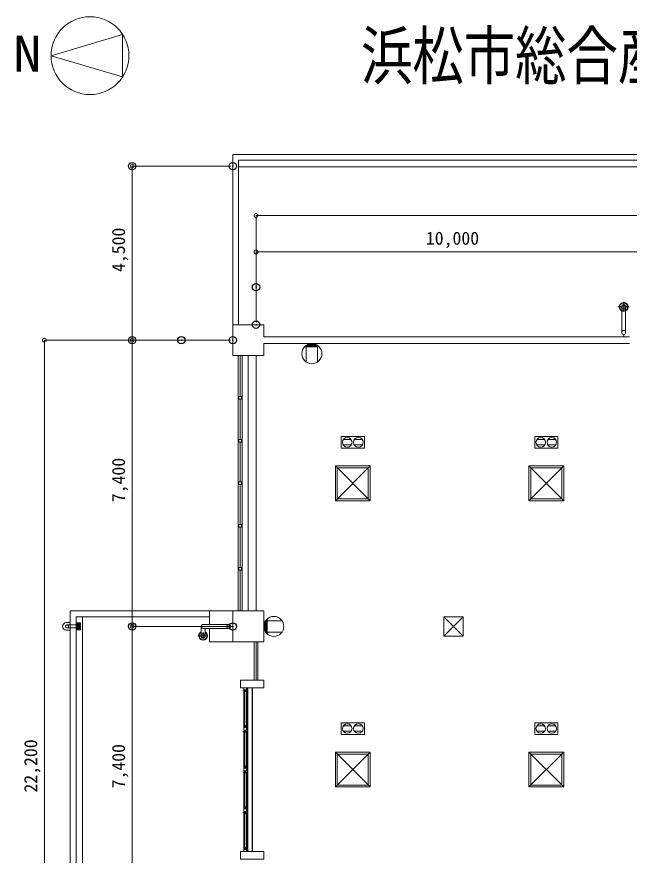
# Model space of a CAD drawing. Units: millimetres, scale not verified. Extents: x -18096 to 46307, y -19066 to 29624.
# Drawn here: x -17600 to -1775, y 7948 to 29624 of the extents above; entities that cross this region are included whole.
import ezdxf
from ezdxf.enums import TextEntityAlignment as Align

# ---------------------------------------------------------------- set-up
doc = ezdxf.new("R2010")
doc.units = ezdxf.units.MM
doc.header["$LTSCALE"] = 380
doc.header["$PDMODE"] = 32
doc.header["$PDSIZE"] = 190
for name, pattern in [('USER1', [1.693333, 0.846667, -0.846667]), ('USER2', [0.846667, 0.423333, -0.423333]), ('USER3', [6.773333, 5.503333, -0.423333, 0.423333, -0.423333])]:
    doc.linetypes.add(name, pattern=pattern)
for name, color, linetype, lineweight in [('0-1_C-7', 4, 'Continuous', 18), ('0-2_6-3', 1, 'Continuous', 18), ('0-3_C-2', 253, 'Continuous', 18), ('1-5_0-F', 8, 'Continuous', 18), ('1-6_0-C', 8, 'Continuous', 18), ('1-7_0-B', 7, 'Continuous', 18), ('1-8_0-A', 8, 'Continuous', 18), ('1-9_0-9', 8, 'Continuous', 18), ('1-A_0-3', 8, 'Continuous', 18), ('1-E_0', 1, 'Continuous', 18), ('2-0_6-8', 253, 'Continuous', 18), ('2-7_0-D', 8, 'USER2', 18), ('2-A_0-4', 8, 'USER3', 18), ('3-0_KUTAI', 1, 'Continuous', 18)]:
    doc.layers.add(name, color=color, linetype=linetype, lineweight=lineweight)
doc.layers.add('0-4_3-4', color=3, linetype='Continuous')
doc.layers.add('1-F_Defpoints', color=5, linetype='Continuous')
doc.styles.add('ＭＳ ゴシック', font='')
doc.styles.get('ＭＳ ゴシック').set_extended_font_data('MS Gothic')

# ---------------------------------------------------------------- blocks, each defined once
blk = doc.blocks.new('_Origin')
at = {"layer": '1-E_0'}
blk.add_line((0, 0), (-380, 0), dxfattribs=at)
blk.add_circle((0, 0), 190, dxfattribs=at)

msp = doc.modelspace()

# ---------------------------------------------------------------- linework, layer by layer
at = {"layer": '0-1_C-7', "color": 253}
msp.add_line((-6068.1, 14113.1), (-6568.1, 13613.1), dxfattribs=at)
msp.add_lwpolyline([(-6068.1, 13613.1), (-6068.1, 14113.1), (-6568.1, 14113.1)], dxfattribs=at)
msp.add_lwpolyline([(-6568.1, 13613.1), (-6068.1, 13613.1), (-6568.1, 14113.1)], close=True, dxfattribs=at)
at = {"layer": '0-2_6-3'}
for p, q in [((-9781.5, 21088.1), (-10162.2, 21088.1)), ((-10154.1, 21100.2), (-9797.7, 21100.2)), ((-10141.9, 21112.4), (-9809.8, 21112.4)), ((-10121.7, 21088.1), (-10121.7, 20699.3)), ((-10117.6, 21132.6), (-9834.1, 21132.6)), ((-10093.3, 21144.8), (-9858.4, 21144.8)), ((-9894.9, 21161), (-10056.9, 21161)), ((-9830.1, 21088.1), (-9830.1, 20699.3)), ((-11205.9, 13944.1), (-11205.9, 13782.1)), ((-11189.7, 13745.7), (-11189.7, 13980.6)), ((-11177.6, 13721.4), (-11177.6, 14004.9)), ((-11157.3, 13697.1), (-11157.3, 14029.2)), ((-11145.2, 13684.9), (-11145.2, 14041.3)), ((-11133, 14057.5), (-11133, 13676.8)), ((-11133, 14008.9), (-10744.2, 14008.9)), ((-11133, 13717.3), (-10744.2, 13717.3))]:
    msp.add_line(p, q, dxfattribs=at)
for centre in [(-9975.9, 20913.9), (-10958.9, 13863.1)]:
    msp.add_circle(centre, 259.2, dxfattribs=at)
at = {"layer": '0-3_C-2'}
for p, q in [((-8468.1, 17113.1), (-9368.1, 18013.1)), ((-3468.1, 17113.1), (-4368.1, 18013.1)), ((-8468.1, 9713.1), (-9368.1, 10613.1)), ((-3468.1, 9713.1), (-4368.1, 10613.1))]:
    msp.add_line(p, q, dxfattribs=at)
for points in [[(-8468.1, 17113.1), (-8468.1, 18013.1), (-9368.1, 18013.1), (-9368.1, 17113.1)], [(-8468.1, 18013.1), (-9368.1, 17113.1), (-8468.1, 17113.1)], [(-3468.1, 17113.1), (-3468.1, 18013.1), (-4368.1, 18013.1), (-4368.1, 17113.1)], [(-3468.1, 18013.1), (-4368.1, 17113.1), (-3468.1, 17113.1)], [(-8468.1, 9713.1), (-8468.1, 10613.1), (-9368.1, 10613.1), (-9368.1, 9713.1)], [(-8468.1, 10613.1), (-9368.1, 9713.1), (-8468.1, 9713.1)], [(-3468.1, 9713.1), (-3468.1, 10613.1), (-4368.1, 10613.1), (-4368.1, 9713.1)], [(-3468.1, 10613.1), (-4368.1, 9713.1), (-3468.1, 9713.1)]]:
    msp.add_lwpolyline(points, dxfattribs=at)
for points in [[(-8518.1, 17163.1), (-8518.1, 17963.1), (-9318.1, 17963.1), (-9318.1, 17163.1)], [(-3518.1, 17163.1), (-3518.1, 17963.1), (-4318.1, 17963.1), (-4318.1, 17163.1)], [(-8518.1, 9763.1), (-8518.1, 10563.1), (-9318.1, 10563.1), (-9318.1, 9763.1)], [(-3518.1, 9763.1), (-3518.1, 10563.1), (-4318.1, 10563.1), (-4318.1, 9763.1)]]:
    msp.add_lwpolyline(points, close=True, dxfattribs=at)
at = {"layer": '1-5_0-F'}
for p, q in [((-11638.1, 8048.1), (-11638.1, 12278.1)), ((-11629.1, 8048.1), (-11629.1, 12278.1)), ((-11522.1, 8048.1), (-11522.1, 12278.1)), ((-11513.1, 8048.1), (-11513.1, 12278.1))]:
    msp.add_line(p, q, dxfattribs=at)
at = {"layer": '1-6_0-C'}
for p, q in [((-11878.1, 14263.1), (-11878.1, 20863.1)), ((-11778.1, 14263.1), (-11778.1, 20863.1)), ((-11468.1, 12478.1), (-11468.1, 13463.1)), ((-11733.1, 12263.1), (-11733.1, 12278.1)), ((-11733.1, 11248.1), (-11733.1, 12203.1)), ((-11663.1, 12263.1), (-11663.1, 12278.1)), ((-11663.1, 11248.1), (-11663.1, 12203.1)), ((-11733.1, 10198.1), (-11733.1, 11153.1)), ((-11663.1, 10198.1), (-11663.1, 11153.1)), ((-11733.1, 9148.1), (-11733.1, 10103.1)), ((-11663.1, 9148.1), (-11663.1, 10103.1)), ((-11733.1, 8098.1), (-11733.1, 9053.1)), ((-11663.1, 8098.1), (-11663.1, 9053.1)), ((-11733.1, 8063.1), (-11733.1, 8048.1)), ((-11663.1, 8063.1), (-11663.1, 8048.1))]:
    msp.add_line(p, q, dxfattribs=at)
at = {"layer": '1-7_0-B', "color": 3}
msp.add_line((-16715.2, 28617.9), (-14866.6, 29167.8), dxfattribs=at)
msp.add_lwpolyline([(-16715.2, 28617.9), (-14866.6, 28068.1), (-14866.6, 29167.8)], dxfattribs=at)
msp.add_circle((-15709.1, 28617.9), 1006.1, dxfattribs=at)
at = {"layer": '1-8_0-A'}
for p, q in [((-1968.1, 21462), (-1968.1, 22125)), ((-1868.1, 21462), (-1868.1, 22121.5)), ((-11618.1, 14263.1), (-11618.1, 20863.1)), ((-12126.9, 13913.1), (-12790, 13913.1)), ((-12836.5, 13623.2), (-12836.5, 13863.1)), ((-12126.9, 13813.1), (-12786.5, 13813.1)), ((-12736.5, 13623.2), (-12736.5, 13813.1))]:
    msp.add_line(p, q, dxfattribs=at)
for centre, start, end in [((-1918.1, 22121.5), 0, 180), ((-12786.5, 13863.1), 90, 270)]:
    msp.add_arc(centre, 50, start, end, dxfattribs=at)
at = {"layer": '1-9_0-9'}
for p, q in [((-12018.1, 26063.1), (-12018.1, 21663.1)), ((-12018.1, 26063.1), (29181.9, 26063.1)), ((-11868.1, 25913.1), (29031.9, 25913.1)), ((-11868.1, 25913.1), (-11868.1, 21663.1)), ((-11868.1, 25748.1), (29031.9, 25748.1)), ((-1918.1, 21413.1), (-1918.1, 21353.1)), ((-11828.1, 19808.1), (-11828.1, 20863.1)), ((-11863.1, 19808.1), (-11793.1, 19808.1)), ((-11863.1, 19738.1), (-11863.1, 19808.1)), ((-11863.1, 19738.1), (-11793.1, 19738.1)), ((-11828.1, 18698.1), (-11828.1, 19738.1)), ((-11793.1, 19738.1), (-11793.1, 19808.1)), ((-11863.1, 18698.1), (-11793.1, 18698.1)), ((-11863.1, 18628.1), (-11863.1, 18698.1)), ((-11793.1, 18628.1), (-11793.1, 18698.1)), ((-11863.1, 18628.1), (-11793.1, 18628.1)), ((-11828.1, 17598.1), (-11828.1, 18628.1)), ((-11863.1, 17598.1), (-11793.1, 17598.1)), ((-11863.1, 17528.1), (-11863.1, 17598.1)), ((-11793.1, 17528.1), (-11793.1, 17598.1)), ((-11863.1, 17528.1), (-11793.1, 17528.1)), ((-11828.1, 16498.1), (-11828.1, 17528.1)), ((-11863.1, 16498.1), (-11793.1, 16498.1)), ((-11863.1, 16428.1), (-11863.1, 16498.1)), ((-11793.1, 16428.1), (-11793.1, 16498.1)), ((-11863.1, 16428.1), (-11793.1, 16428.1)), ((-11828.1, 15388.1), (-11828.1, 16428.1)), ((-11863.1, 15388.1), (-11793.1, 15388.1)), ((-11863.1, 15318.1), (-11863.1, 15388.1)), ((-11863.1, 15318.1), (-11793.1, 15318.1)), ((-11828.1, 14263.1), (-11828.1, 15318.1)), ((-11793.1, 15318.1), (-11793.1, 15388.1)), ((-12618.1, 14263.1), (-16218.1, 14263.1)), ((-16218.1, 14263.1), (-16218.1, -17748.4)), ((-16068.1, 14113.1), (-16068.1, -17748.4)), ((-12618.1, 14113.1), (-16068.1, 14113.1)), ((-15903.1, 14113.1), (-15903.1, -936.9)), ((-16218.1, 13963.1), (-16318.1, 13963.1)), ((-16068.1, 13953.1), (-15953.1, 13953.1)), ((-16068.1, 13936.6), (-15969.6, 13936.6)), ((-15969.6, 13789.6), (-15969.6, 13936.6)), ((-15953.1, 13773.1), (-15953.1, 13953.1)), ((-16218.1, 13763.1), (-16318.1, 13763.1)), ((-16068.1, 13789.6), (-15969.6, 13789.6)), ((-16068.1, 13773.1), (-15953.1, 13773.1)), ((-12078.1, 13863.1), (-12018.1, 13863.1)), ((-11418.1, 12478.1), (-11418.1, 13463.1)), ((-11733.1, 12263.1), (-11733.1, 12228.1)), ((-11724.1, 12263.1), (-11733.1, 12263.1)), ((-11733.1, 12228.1), (-11663.1, 12228.1)), ((-11722, 12223.1), (-11722, 12178.1)), ((-11722, 12204.1), (-11684, 12204.1)), ((-11711, 11277.1), (-11711, 12199.1)), ((-11700, 12204.1), (-11700, 12178.1)), ((-11700, 12178.1), (-11684, 12178.1)), ((-11684, 12204.1), (-11684, 12178.1)), ((-11680.8, 12228.1), (-11680.8, 12203.1)), ((-11663.1, 12263.1), (-11672.1, 12263.1)), ((-11663.1, 12228.1), (-11663.1, 12263.1)), ((-11722, 11253.1), (-11722, 11298.1)), ((-11722, 11272.1), (-11684, 11272.1)), ((-11700, 11272.1), (-11700, 11298.1)), ((-11700, 11298.1), (-11684, 11298.1)), ((-11684, 11272.1), (-11684, 11298.1)), ((-11680.8, 11248.1), (-11680.8, 11273.1)), ((-11663.1, 11248.1), (-11733.1, 11248.1)), ((-11733.1, 11248.1), (-11733.1, 11178.1)), ((-11733.1, 11178.1), (-11663.1, 11178.1)), ((-11722, 11173.1), (-11722, 11128.1)), ((-11722, 11154.1), (-11684, 11154.1)), ((-11711, 10227.1), (-11711, 11149.1)), ((-11700, 11154.1), (-11700, 11128.1)), ((-11700, 11128.1), (-11684, 11128.1)), ((-11684, 11154.1), (-11684, 11128.1)), ((-11680.8, 11178.1), (-11680.8, 11153.1)), ((-11663.1, 11178.1), (-11663.1, 11248.1)), ((-11663.1, 10198.1), (-11733.1, 10198.1)), ((-11733.1, 10198.1), (-11733.1, 10128.1)), ((-11722, 10203.1), (-11722, 10248.1)), ((-11722, 10222.1), (-11684, 10222.1)), ((-11700, 10222.1), (-11700, 10248.1)), ((-11700, 10248.1), (-11684, 10248.1)), ((-11684, 10222.1), (-11684, 10248.1)), ((-11680.8, 10198.1), (-11680.8, 10223.1)), ((-11663.1, 10128.1), (-11663.1, 10198.1)), ((-11733.1, 10128.1), (-11663.1, 10128.1)), ((-11722, 10123.1), (-11722, 10078.1)), ((-11722, 10104.1), (-11684, 10104.1)), ((-11711, 9177.1), (-11711, 10099.1)), ((-11700, 10104.1), (-11700, 10078.1)), ((-11700, 10078.1), (-11684, 10078.1)), ((-11684, 10104.1), (-11684, 10078.1)), ((-11680.8, 10128.1), (-11680.8, 10103.1)), ((-11663.1, 9148.1), (-11733.1, 9148.1)), ((-11733.1, 9148.1), (-11733.1, 9078.1)), ((-11722, 9153.1), (-11722, 9198.1)), ((-11722, 9172.1), (-11684, 9172.1)), ((-11700, 9172.1), (-11700, 9198.1)), ((-11700, 9198.1), (-11684, 9198.1)), ((-11684, 9172.1), (-11684, 9198.1)), ((-11680.8, 9148.1), (-11680.8, 9173.1)), ((-11663.1, 9078.1), (-11663.1, 9148.1)), ((-11733.1, 9078.1), (-11663.1, 9078.1)), ((-11722, 9073.1), (-11722, 9028.1)), ((-11722, 9054.1), (-11684, 9054.1)), ((-11711, 8127.1), (-11711, 9049.1)), ((-11700, 9054.1), (-11700, 9028.1)), ((-11700, 9028.1), (-11684, 9028.1)), ((-11684, 9054.1), (-11684, 9028.1)), ((-11680.8, 9078.1), (-11680.8, 9053.1)), ((-11733.1, 8098.1), (-11663.1, 8098.1)), ((-11733.1, 8063.1), (-11733.1, 8098.1)), ((-11724.1, 8063.1), (-11733.1, 8063.1)), ((-11722, 8103.1), (-11722, 8148.1)), ((-11722, 8122.1), (-11684, 8122.1)), ((-11700, 8122.1), (-11700, 8148.1)), ((-11700, 8148.1), (-11684, 8148.1)), ((-11684, 8122.1), (-11684, 8148.1)), ((-11680.8, 8098.1), (-11680.8, 8123.1)), ((-11663.1, 8063.1), (-11672.1, 8063.1)), ((-11663.1, 8098.1), (-11663.1, 8063.1))]:
    msp.add_line(p, q, dxfattribs=at)
at = {"layer": '1-9_0-9', "linetype": 'USER1'}
for p, q in [((-16296.5, 13903), (-16068.1, 13903)), ((-16296.5, 13823.2), (-16068.1, 13823.2))]:
    msp.add_line(p, q, dxfattribs=at)
at = {"layer": '1-9_0-9'}
for centre in [(-1918.1, 22121.5), (-1918.1, 21463.1), (-12128.1, 13863.1)]:
    msp.add_circle(centre, 50, dxfattribs=at)
at = {"layer": '1-9_0-9', "linetype": 'USER1'}
msp.add_circle((-16303.1, 13863.1), 40, dxfattribs=at)
at = {"layer": '1-9_0-9'}
for centre, radius, start, end in [((-1918.1, 22121.5), 112.5, 90, 206.38779), ((-1918.1, 22121.5), 102.5, 90, 209.1964), ((-1918.1, 22121.5), 59, 90, 237.9362), ((-1918.1, 22121.5), 112.5, 270, 90), ((-1918.1, 22121.5), 102.5, 270, 90), ((-1918.1, 22121.5), 59, 270, 90), ((-1918.1, 22121.5), 112.5, 206.38779, 270), ((-1918.1, 22121.5), 102.5, 209.1964, 270), ((-1918.1, 22121.5), 59, 237.9362, 270), ((-16318.1, 13863.1), 100, 90, 270), ((-12786.5, 13623.2), 112.5, 116.3878, 180), ((-12786.5, 13623.2), 102.5, 119.19641, 180), ((-12786.5, 13623.2), 112.5, 0, 63.61221), ((-12786.5, 13623.2), 102.5, 0, 60.8036), ((-12786.5, 13623.2), 112.5, 180, 0), ((-12786.5, 13623.2), 102.5, 180, 0), ((-12786.5, 13623.2), 59, 147.93622, 180), ((-12786.5, 13623.2), 59, 180, 0), ((-12786.5, 13623.2), 50, 180, 0), ((-12786.5, 13623.2), 59, 0, 32.0638)]:
    msp.add_arc(centre, radius, start, end, dxfattribs=at)
at = {"layer": '1-9_0-9', "linetype": 'USER1'}
msp.add_arc((-12786.5, 13623.2), 50, 0, 180, dxfattribs=at)
at = {"layer": '1-A_0-3'}
for p, q in [((-12018.1, 20863.1), (-12018.1, 21663.1)), ((-1768.1, 21353.1), (-11218.1, 21353.1)), ((-12018.1, 14263.1), (-12618.1, 14263.1)), ((-12618.1, 13913.1), (-12618.1, 14263.1)), ((-12018.1, 14263.1), (-12018.1, 13463.1)), ((-12018.1, 14263.1), (-12018.1, 13463.1)), ((-12618.1, 13463.1), (-12618.1, 13813.1)), ((-12018.1, 13463.1), (-12618.1, 13463.1)), ((-11818.1, 12278.1), (-11818.1, 12478.1)), ((-11818.1, 7848.1), (-11818.1, 8048.1))]:
    msp.add_line(p, q, dxfattribs=at)
at = {"layer": '1-A_0-3', "color": 7}
for p, q in [((-1768.1, 21173.1), (-11218.1, 21173.1)), ((-11218.1, 20863.1), (-11218.1, 21173.1)), ((-12018.1, 20863.1), (-11218.1, 20863.1)), ((-11418.1, 14263.1), (-11418.1, 20863.1)), ((-12018.1, 13463.1), (-11218.1, 13463.1)), ((-11368.1, 12478.1), (-11368.1, 13463.1)), ((-11818.1, 12478.1), (-11218.1, 12478.1)), ((-11218.1, 12278.1), (-11218.1, 12478.1)), ((-11818.1, 12278.1), (-11218.1, 12278.1)), ((-11818.1, 8048.1), (-11218.1, 8048.1))]:
    msp.add_line(p, q, dxfattribs=at)
at = {"layer": '1-A_0-3'}
msp.add_lwpolyline([(-11218.1, 21353.1), (-11218.1, 21663.1), (-12018.1, 21663.1)], dxfattribs=at)
at = {"layer": '1-A_0-3', "color": 7}
for points in [[(-11218.1, 13463.1), (-11218.1, 14263.1), (-12018.1, 14263.1)], [(-11818.1, 7848.1), (-11218.1, 7848.1), (-11218.1, 8048.1)]]:
    msp.add_lwpolyline(points, dxfattribs=at)
at = {"layer": '1-F_Defpoints'}
for p in [(-14617.9, 25763.1), (-12018.1, 25763.1), (-11418.1, 22634.4), (-11418.1, 21663.1), (-14617.9, 21263.1), (-13348, 21263.1), (-12018.1, 21263.1), (-14617.9, 13863.1), (-12018.1, 13863.1)]:
    msp.add_point(p, dxfattribs=at)
at = {"layer": '2-0_6-8'}
for p, q in [((-8959.3, 18692.3), (-9162.9, 18692.3)), ((-8672.8, 18692.3), (-8876.4, 18692.3)), ((-3959.3, 18692.3), (-4162.9, 18692.3)), ((-3672.8, 18692.3), (-3876.4, 18692.3)), ((-8959.3, 18553.9), (-9162.9, 18553.9)), ((-8672.8, 18553.9), (-8876.4, 18553.9)), ((-3959.3, 18553.9), (-4162.9, 18553.9)), ((-3672.8, 18553.9), (-3876.4, 18553.9)), ((-8959.3, 11292.3), (-9162.9, 11292.3)), ((-8672.8, 11292.3), (-8876.4, 11292.3)), ((-3959.3, 11292.3), (-4162.9, 11292.3)), ((-3672.8, 11292.3), (-3876.4, 11292.3)), ((-8959.3, 11153.9), (-9162.9, 11153.9)), ((-8672.8, 11153.9), (-8876.4, 11153.9)), ((-3959.3, 11153.9), (-4162.9, 11153.9)), ((-3672.8, 11153.9), (-3876.4, 11153.9))]:
    msp.add_line(p, q, dxfattribs=at)
for points in [[(-9216.5, 18467.6), (-9216.5, 18769.5), (-8619.3, 18769.5), (-8619.3, 18467.6)], [(-4216.5, 18467.6), (-4216.5, 18769.5), (-3619.3, 18769.5), (-3619.3, 18467.6)], [(-9216.5, 11067.6), (-9216.5, 11369.5), (-8619.3, 11369.5), (-8619.3, 11067.6)], [(-4216.5, 11067.6), (-4216.5, 11369.5), (-3619.3, 11369.5), (-3619.3, 11067.6)]]:
    msp.add_lwpolyline(points, close=True, dxfattribs=at)
for centre in [(-9061.2, 18623.1), (-8774.7, 18623.1), (-4061.2, 18623.1), (-3774.7, 18623.1), (-9061.2, 11223.1), (-8774.7, 11223.1), (-4061.2, 11223.1), (-3774.7, 11223.1)]:
    msp.add_circle(centre, 123, dxfattribs=at)
at = {"layer": '2-7_0-D'}
for p, q in [((-11711, 12199.1), (-11759.4, 12199.1)), ((-11711, 11149.1), (-11759.4, 11149.1)), ((-11711, 10099.1), (-11759.4, 10099.1)), ((-11711, 9049.1), (-11759.4, 9049.1))]:
    msp.add_line(p, q, dxfattribs=at)
at = {"layer": '2-A_0-4'}
for p, q in [((-1782, 22121.5), (-2065.5, 22121.5)), ((-1918.1, 22003.5), (-1918.1, 22252.8)), ((-16068.1, 13921.9), (-15969.6, 13921.9)), ((-16068.1, 13907.2), (-15969.6, 13907.2)), ((-16068.1, 13892.5), (-15969.6, 13892.5)), ((-16068.1, 13877.8), (-15969.6, 13877.8)), ((-16068.1, 13848.4), (-15969.6, 13848.4)), ((-16068.1, 13833.7), (-15969.6, 13833.7)), ((-16068.1, 13819), (-15969.6, 13819)), ((-16068.1, 13804.3), (-15969.6, 13804.3)), ((-12786.5, 13546), (-12786.5, 13717.8)), ((-12668.4, 13623.2), (-12917.8, 13623.2))]:
    msp.add_line(p, q, dxfattribs=at)
at = {"layer": '3-0_KUTAI'}
for p, q in [((-12078.1, 25763.1), (-14617.9, 25763.1)), ((-14617.9, 21363.1), (-14617.9, 25663.1)), ((-11418.1, 22694.4), (-11418.1, 24486.5)), ((-11318.1, 24486.5), (28481.9, 24486.5)), ((-11418.1, 21723.1), (-11418.1, 23545.7)), ((-11318.1, 23545.7), (-1518.1, 23545.7)), ((-13408, 21263.1), (-16887.3, 21263.1)), ((-14677.9, 21263.1), (-14617.9, 21263.1)), ((-12078.1, 21263.1), (-14617.9, 21263.1)), ((-16887.3, 21163.1), (-16887.3, -836.9)), ((-14617.9, 21163.1), (-14617.9, 13963.1)), ((-12078.1, 13863.1), (-14617.9, 13863.1)), ((-12078.1, 13863.1), (-14617.9, 13863.1)), ((-14617.9, 13763.1), (-14617.9, 6563.1))]:
    msp.add_line(p, q, dxfattribs=at)

# ---------------------------------------------------------------- block references
at = {"layer": '3-0_KUTAI', "xscale": 0.2631579, "yscale": 0.2631579}
for p, rotation in [((-14617.9, 25763.1), 90), ((-11418.1, 24486.5), 180), ((-11418.1, 23545.7), 180), ((-16887.3, 21263.1), 90), ((-14617.9, 21263.1), 270), ((-14617.9, 21263.1), 90), ((-14617.9, 13863.1), 270), ((-14617.9, 13863.1), 90)]:
    msp.add_blockref('_Origin', p, dxfattribs=dict(at, rotation=rotation))

# ---------------------------------------------------------------- texts
at = {"layer": '0-4_3-4', "style": 'ＭＳ ゴシック'}
for s, height, width, p in [('浜松市総合産業展示館\u3000\u30002階第3展示場平面図（縮尺1/200）', 1216, 0.8, (-8704.6, 27646.5)), ('N', 927.5, 1.15, (-17690.4, 27929.3))]:
    msp.add_text(s, height=height, dxfattribs=dict(at, width=width)).set_placement(p, align=Align.BOTTOM_LEFT)
at = {"layer": '3-0_KUTAI', "color": 3, "style": 'ＭＳ ゴシック'}
for s, p in [('4,500', (-14702.4, 23025.6)), ('7,400', (-14702.4, 17075.6)), ('22,200', (-16971.8, 9567.3)), ('7,400', (-14702.4, 9675.6))]:
    msp.add_text(s, height=337.1, rotation=90, dxfattribs=at).set_placement(p, align=Align.BOTTOM_LEFT)
msp.add_text('10,000', height=337.1, dxfattribs=at).set_placement((-7030.2, 23630.2), align=Align.BOTTOM_LEFT)

doc.saveas('drawing.dxf')
